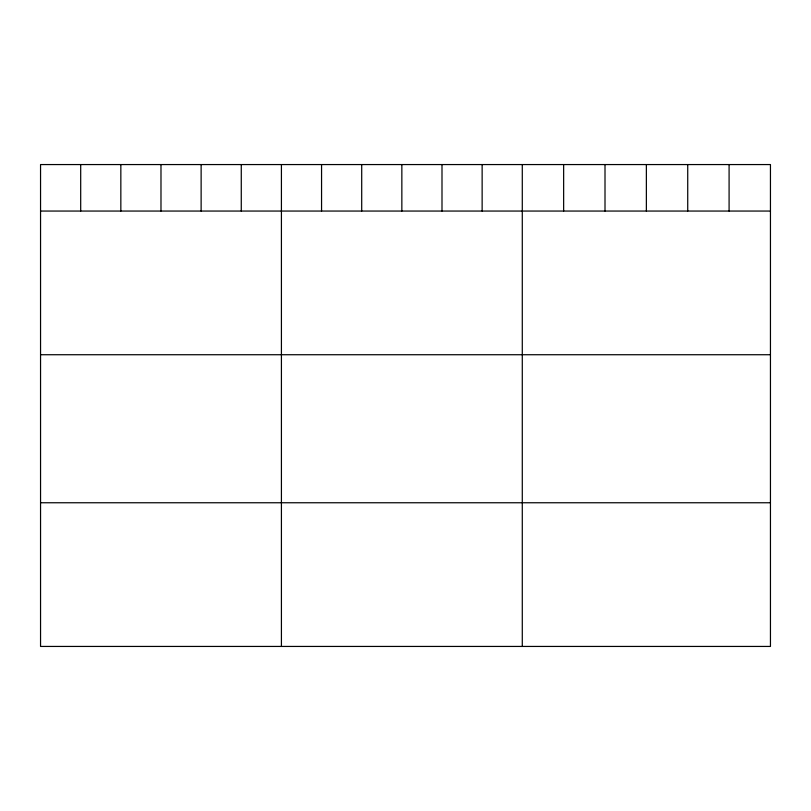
<?xml version="1.0" encoding="UTF-8"?>
<svg xmlns="http://www.w3.org/2000/svg" width="811" height="811" viewBox="0 0 811 811"><rect width="100%" height="100%" fill="white"/><g stroke="black" fill="none" stroke-linecap="round" stroke-linejoin="round"><path stroke-width="1.22" d="M770.45 211.053L770.45 646.438L40.55 646.438L40.55 164.562L770.45 164.562L770.45 211.053L40.55 211.053M40.55 354.731L770.45 354.731M40.55 502.759L770.45 502.759M729.089 164.562L729.089 211.053M687.728 164.562L687.728 211.053M646.367 164.562L646.367 211.053M605.006 164.562L605.006 211.053M563.645 164.562L563.645 211.053M522.284 164.562L522.284 646.438M482.139 164.562L482.139 211.053M441.995 164.562L441.995 211.053M401.85 164.562L401.85 211.053M361.706 164.562L361.706 211.053M321.561 164.562L321.561 211.053M281.417 164.562L281.417 646.438M241.272 164.562L241.272 211.053M201.128 164.562L201.128 211.053M160.983 164.562L160.983 211.053M120.839 164.562L120.839 211.053M80.694 164.562L80.694 211.053"/></g></svg>
